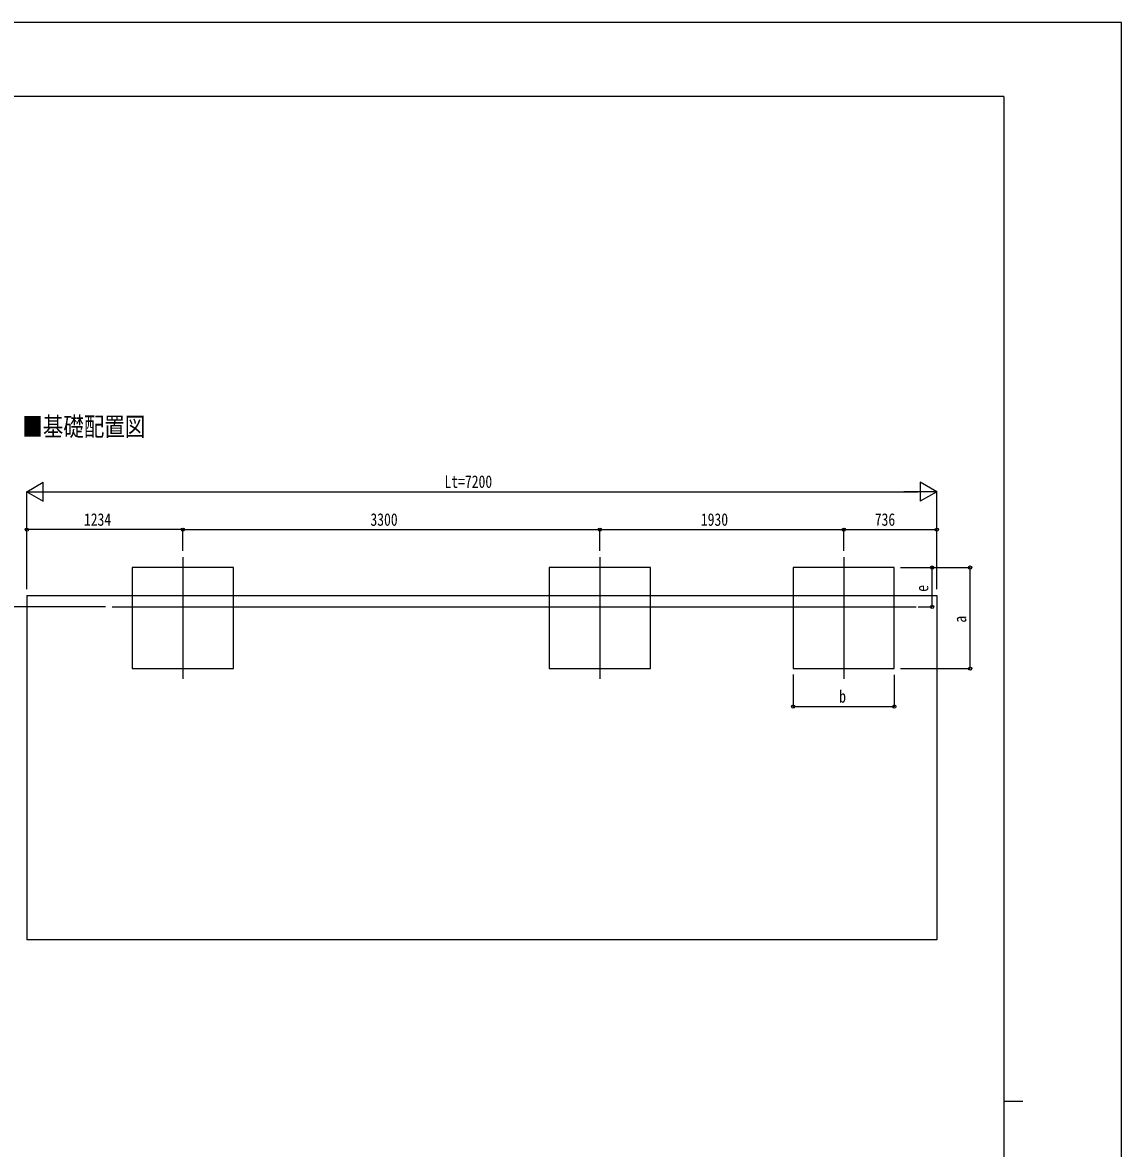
# Model space of a CAD drawing. Units: millimetres, scale not verified. Extents: x -12615 to 12615, y -8910 to 8910.
# Drawn here: x 3918 to 12615, y 0 to 8910 of the extents above; entities that cross this region are included whole.
import ezdxf
from ezdxf.enums import TextEntityAlignment as Align

# ---------------------------------------------------------------- set-up
doc = ezdxf.new("R2010")
doc.units = ezdxf.units.MM
doc.header["$LTSCALE"] = 50
for name, color, linetype in [('0-2_USER1', 3, 'Continuous'), ('0-3_YKK_12', 2, 'Continuous'), ('0-5_YKK_A1', 4, 'Continuous'), ('0-6_YKK_D', 6, 'Continuous'), ('0-7_YKK_ZWAK', 7, 'Continuous')]:
    doc.layers.add(name, color=color, linetype=linetype)
doc.styles.add('ＭＳ ゴシック', font='')
doc.styles.get('ＭＳ ゴシック').set_extended_font_data('MS Gothic')

msp = doc.modelspace()

# ---------------------------------------------------------------- linework, layer by layer
at = {"layer": '0-3_YKK_12'}
for p, q in [((5187.06, 4678.22), (5187.06, 3715.7)), ((8487.06, 4678.22), (8487.06, 3715.7)), ((10417.06, 4678.22), (10417.06, 3715.7)), ((4628.39, 4285.76), (10991.3, 4285.76))]:
    msp.add_line(p, q, dxfattribs=at)
at = {"layer": '0-5_YKK_A1'}
for p, q in [((3953.06, 4374.76), (11153.06, 4374.76)), ((3953.06, 4374.76), (3953.06, 1650.76)), ((11153.06, 4374.76), (11153.06, 1650.76)), ((11153.06, 1650.76), (3953.06, 1650.76))]:
    msp.add_line(p, q, dxfattribs=at)
for points in [[(4787.06, 3796.96), (5587.06, 3796.96), (5587.06, 4596.96), (4787.06, 4596.96)], [(8087.06, 3796.96), (8887.06, 3796.96), (8887.06, 4596.96), (8087.06, 4596.96)], [(10017.06, 3796.96), (10817.06, 3796.96), (10817.06, 4596.96), (10017.06, 4596.96)]]:
    msp.add_lwpolyline(points, close=True, dxfattribs=at)
at = {"layer": '0-6_YKK_D'}
for p, q in [((3953.06, 5196.96), (4082.96, 5271.96)), ((4082.96, 5121.96), (4082.96, 5271.96)), ((11153.06, 5196.96), (11023.16, 5271.96)), ((11023.16, 5271.96), (11023.16, 5121.96)), ((3953.06, 4424.76), (3953.06, 5197.96)), ((3953.06, 5196.96), (4082.96, 5121.96)), ((3953.06, 5196.96), (4212.87, 5196.96)), ((4103.06, 5196.96), (11003.06, 5196.96)), ((11153.06, 5196.96), (10893.25, 5196.96)), ((11153.06, 5196.96), (11023.16, 5121.96)), ((11153.06, 4424.76), (11153.06, 5197.96)), ((3953.06, 4728.22), (3953.06, 4897.96)), ((5187.06, 4896.96), (3953.06, 4896.96)), ((5187.06, 4728.22), (5187.06, 4897.96)), ((5187.06, 4728.22), (5187.06, 4897.96)), ((5187.06, 4896.96), (8487.06, 4896.96)), ((8487.06, 4728.22), (8487.06, 4897.96)), ((8487.06, 4728.22), (8487.06, 4897.96)), ((8487.06, 4896.96), (10417.06, 4896.96)), ((10417.06, 4728.22), (10417.06, 4897.96)), ((10417.06, 4728.22), (10417.06, 4897.96)), ((10417.06, 4896.96), (11153.06, 4896.96)), ((11153.06, 4728.22), (11153.06, 4897.96)), ((10867.06, 4596.96), (11418.06, 4596.96)), ((10868.06, 4596.96), (11118.06, 4596.96)), ((11117.06, 4285.76), (11117.06, 4596.96)), ((11417.06, 3796.96), (11417.06, 4596.96)), ((4574.95, 4285.76), (3652.06, 4285.76)), ((11005.87, 4285.76), (11118.06, 4285.76)), ((10017.06, 3749.88), (10017.06, 3495.96)), ((10817.06, 3747.95), (10817.06, 3495.96)), ((10867.06, 3796.96), (11418.06, 3796.96)), ((10017.06, 3496.96), (10817.06, 3496.96))]:
    msp.add_line(p, q, dxfattribs=at)
for centre in [(3953.06, 4896.96), (5187.06, 4896.96), (5187.06, 4896.96), (8487.06, 4896.96), (8487.06, 4896.96), (10417.06, 4896.96), (10417.06, 4896.96), (11153.06, 4896.96), (11117.06, 4596.96), (11417.06, 4596.96), (11117.06, 4285.76), (11417.06, 3796.96), (10017.06, 3496.96), (10817.06, 3496.96)]:
    msp.add_circle(centre, 12.75, dxfattribs=at)
at = {"layer": '0-7_YKK_ZWAK'}
for p, q in [((11685.06, 8325), (-11714.94, 8325)), ((11685.06, 8325), (11685.06, -7575)), ((11685.06, 375), (11835.06, 375))]:
    msp.add_line(p, q, dxfattribs=at)
msp.add_lwpolyline([(-12615, -8910), (12615, -8910), (12615, 8910), (-12615, 8910)], close=True, dxfattribs=at)

# ---------------------------------------------------------------- texts
at = {"layer": '0-2_USER1', "style": 'ＭＳ ゴシック', "width": 0.8}
msp.add_text('■基礎配置図', height=148.5, dxfattribs=at).set_placement((3917.4, 5593.5), align=Align.BOTTOM_LEFT)
at = {"layer": '0-6_YKK_D', "style": 'ＭＳ ゴシック', "width": 0.8}
for s, p in [('Lt=7200', (7257.86, 5197.96)), ('1234', (4404.46, 4897.96)), ('3300', (6671.46, 4897.96)), ('1930', (9286.46, 4897.96)), ('736', (10662.66, 4897.96)), ('b', (10381.06, 3497.96))]:
    msp.add_text(s, height=98.97, dxfattribs=at).set_placement(p, align=Align.BOTTOM_LEFT)
for s, p in [('e', (11116.06, 4405.36)), ('a', (11416.06, 4160.96))]:
    msp.add_text(s, height=98.97, rotation=90, dxfattribs=at).set_placement(p, align=Align.BOTTOM_LEFT)

doc.saveas('drawing.dxf')
